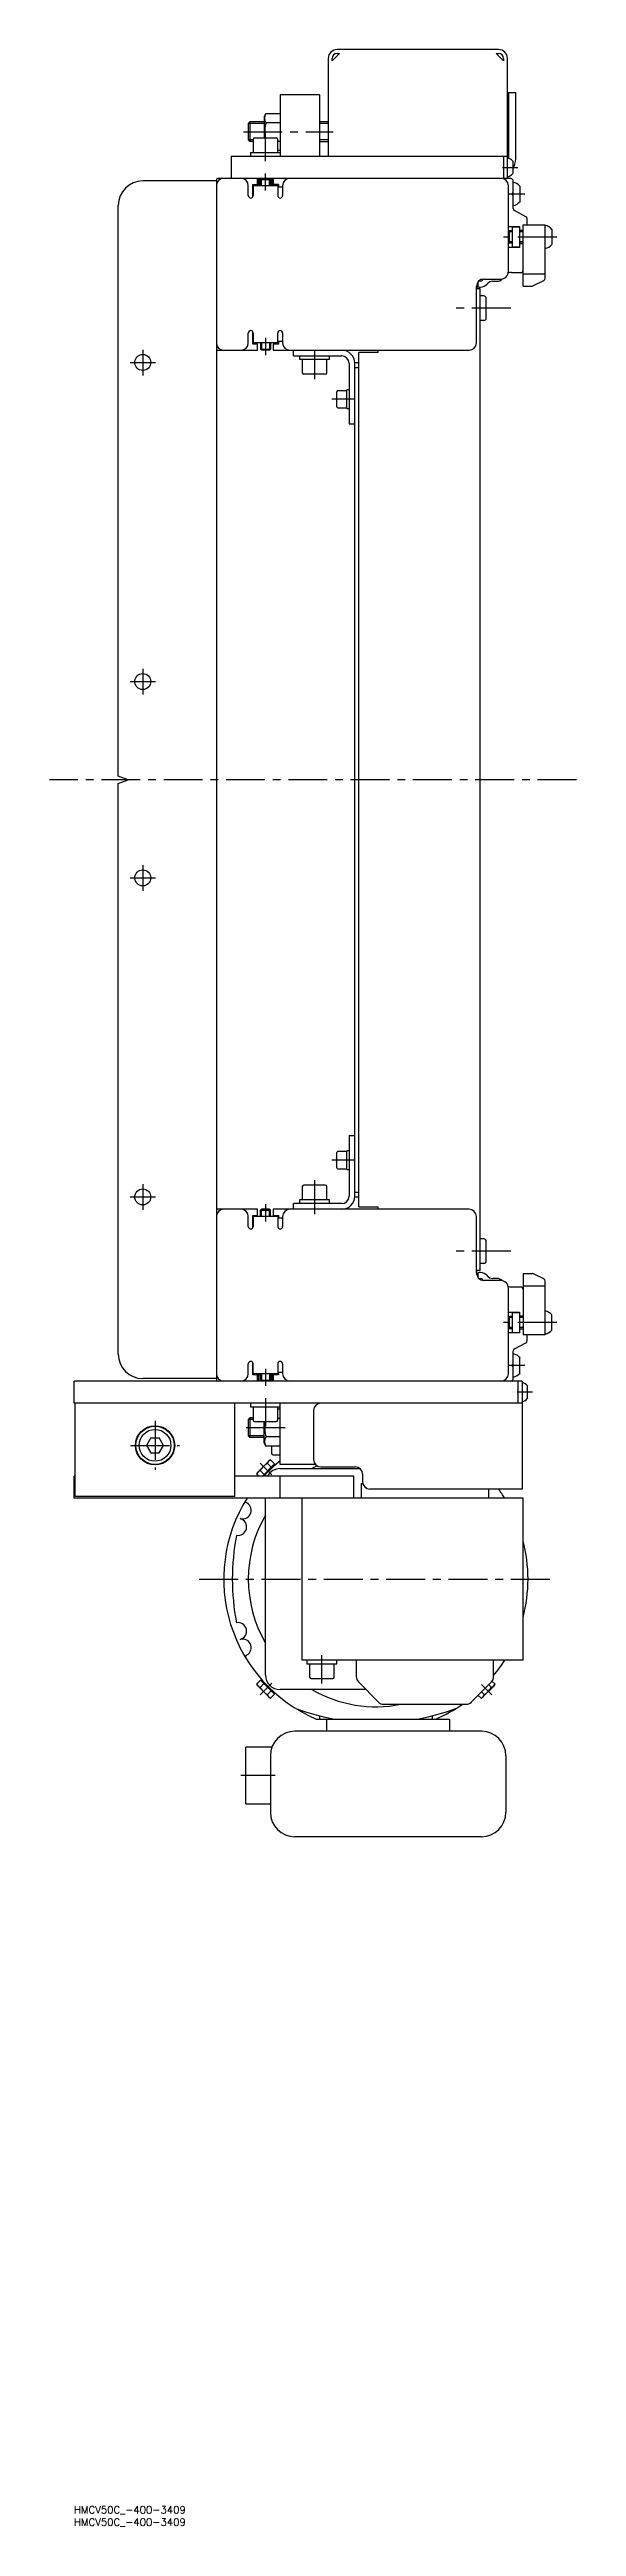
# Model space of a CAD drawing. Extents: x -10 to 4450, y -8 to 1001.
# Drawn here: x -10 to 205, y -8 to 1001 of the extents above; entities that cross this region are included whole.
import ezdxf

# ---------------------------------------------------------------- set-up
doc = ezdxf.new("R2010")
doc.units = 0
doc.header["$LTSCALE"] = 0.5
doc.linetypes.add('CENTER', pattern=[50.8, 31.75, -6.35, 6.35, -6.35])
for name, color, linetype in [('MSM_CENTER', 1, 'CENTER'), ('MSM_CONTINUOUS', 7, 'CONTINUOUS'), ('MSM_NARROW', 5, 'CONTINUOUS'), ('MSM_PART_NUMBER', 7, 'CONTINUOUS')]:
    doc.layers.add(name, color=color, linetype=linetype)
doc.styles.get("Standard").update_dxf_attribs({"font": 'txt.shx', "height": 10, "bigfont": 'bigfont.shx'})

# ---------------------------------------------------------------- blocks, each defined once
blk = doc.blocks.new('*U86')
at = {"layer": 'MSM_PART_NUMBER'}
blk.add_text('HMCV50C_-400-3409', height=3, dxfattribs=at).set_placement((0, -3))
blk = doc.blocks.new('*U87')
at = {"layer": 'MSM_PART_NUMBER'}
blk.add_text('HMCV50C_-400-3409', height=3, dxfattribs=at).set_placement((0, -8))

msp = doc.modelspace()

# ---------------------------------------------------------------- linework, layer by layer
at = {"layer": 'MSM_CENTER'}
for p, q in [((69, 967.4), (105.6, 967.4)), ((78, 955.4), (78, 966.9)), ((78, 943.4), (78, 950.4)), ((174.6, 952.9), (180.8, 952.9)), ((183.7, 942), (177, 942)), ((196.7, 924.5), (175, 924.5)), ((178, 895.5), (155.5, 895.5)), ((28, 878.6), (28, 868.1)), ((78, 883.4), (78, 876.4)), ((98, 878.1), (98, 866.6)), ((22.8, 873.4), (33.2, 873.4)), ((114.1, 858.4), (105.1, 858.4)), ((28, 748.6), (28, 738.1)), ((22.8, 743.4), (33.2, 743.4)), ((204.8, 703.4), (-10, 703.4)), ((28, 668.6), (28, 658.1)), ((22.8, 663.4), (33.2, 663.4)), ((114.1, 548.4), (105.1, 548.4)), ((28, 538.6), (28, 528.1)), ((98, 540.2), (98, 526.4)), ((22.8, 533.4), (33.2, 533.4)), ((78, 530.4), (78, 523.4)), ((178, 511.3), (155.5, 511.3)), ((196.7, 482.2), (175, 482.2)), ((183.7, 464.7), (177, 464.7)), ((78, 463.4), (78, 456.4)), ((78, 451.4), (78, 439.9)), ((186.8, 453.9), (180.6, 453.9)), ((33, 442.2), (33, 422.2)), ((86, 439.4), (69, 439.4)), ((23, 432.2), (43, 432.2)), ((80.6, 420.2), (75.8, 425)), ((51, 377.7), (195, 377.7)), ((101, 335.2), (101, 346.7)), ((75.8, 330.5), (80.6, 335.3)), ((170.2, 330.5), (166.1, 334.7)), ((82, 297.7), (68, 297.7))]:
    msp.add_line(p, q, dxfattribs=at)
at = {"layer": 'MSM_CONTINUOUS'}
for p, q in [((108.2, 999.3), (105.2, 996.3)), ((173, 1000.9), (107.2, 1000.9)), ((107.2, 999.3), (108.2, 999.3)), ((175, 996.3), (172, 999.3)), ((172, 999.3), (173, 999.3)), ((103.6, 997.3), (103.6, 957.4)), ((105.2, 996.3), (105.2, 997.3)), ((175, 997.3), (175, 996.3)), ((176.6, 948.4), (176.6, 997.3)), ((100, 982.4), (84, 982.4)), ((84, 982.4), (84, 957.4)), ((100, 982.4), (100, 957.4)), ((177, 983.4), (177, 956.6)), ((177, 983.4), (180, 983.4)), ((180, 956.4), (180, 983.4)), ((71, 970.7), (71.7, 971.4)), ((71, 970.7), (71, 964.1)), ((77.5, 971.4), (71.7, 971.4)), ((71.7, 971.4), (71.7, 963.4)), ((78.2, 974.9), (77.5, 973.6)), ((77.5, 973.6), (77.5, 964.9)), ((78.2, 974.9), (84, 974.9)), ((78.2, 971.2), (84, 971.2)), ((103.6, 971.4), (100, 971.4)), ((71.7, 963.4), (71, 964.1)), ((73, 963.4), (71.7, 963.4)), ((71.9, 958.9), (71.9, 957.4)), ((71.9, 958.9), (84, 958.9)), ((73, 964.3), (73, 958.9)), ((73.6, 964.9), (82.4, 964.9)), ((83, 958.9), (83, 964.3)), ((83, 963.6), (84, 963.6)), ((83, 959.9), (84, 959.9)), ((100, 963.4), (103.6, 963.4)), ((64, 957.4), (64, 948.4)), ((64, 957.4), (176.6, 957.4)), ((175, 957.4), (175, 948.4)), ((178.8, 955.4), (178.8, 950.4)), ((58, 947.4), (28, 947.4)), ((58, 947.9), (58, 458.9)), ((176.6, 948.4), (58.5, 948.4)), ((71, 941.4), (71, 945.4)), ((72.8, 940.9), (72.8, 945.9)), ((72.8, 945.9), (76, 945.9)), ((72.9, 940.9), (72.8, 940.9)), ((73, 945.9), (73, 941.4)), ((83, 945.4), (73, 945.4)), ((74.8, 945.9), (74.8, 948.4)), ((75, 948.4), (75, 945.9)), ((76.4, 948.4), (76, 948)), ((76, 945.4), (76, 948)), ((76, 948), (80, 948)), ((80, 948), (79.6, 948.4)), ((80, 945.4), (80, 948)), ((83.3, 945.9), (80, 945.9)), ((81, 945.9), (81, 948.4)), ((81.2, 948.4), (81.2, 945.9)), ((83, 945.9), (83, 941.4)), ((83.3, 945.9), (83.3, 944.9)), ((83.3, 944.9), (85, 944.9)), ((85, 945.4), (85, 941.4)), ((178, 948.3), (174.5, 948.3)), ((177, 910.6), (177, 945.4)), ((178.5, 942), (179, 942.9)), ((179, 941.2), (178.5, 942)), ((179, 936.1), (179, 947.3)), ((181.7, 945.2), (181.7, 938.9)), ((18, 704.9), (18, 937.4)), ((177, 928.8), (181.5, 928.8)), ((181.5, 928.5), (178.5, 928.5)), ((178.5, 928.5), (178.5, 920.5)), ((184.1, 932.8), (179.5, 935.3)), ((181.5, 928.8), (181.5, 920.3)), ((183, 904.5), (183, 929.5)), ((183, 929.5), (192, 929.5)), ((184.6, 929.5), (184.6, 932)), ((192, 907.7), (192, 929.5)), ((177.4, 927), (177, 926.6)), ((177, 922.5), (177.4, 922)), ((181.5, 920.3), (177, 920.3)), ((178.5, 927), (177.4, 927)), ((177.4, 922), (177.4, 927)), ((178.5, 922), (177.4, 922)), ((178.5, 920.5), (181.5, 920.5)), ((181.5, 927.3), (183, 927.3)), ((183, 927), (181.5, 927)), ((181.5, 922), (183, 922)), ((183, 921.8), (181.5, 921.8)), ((194.7, 927.7), (194.7, 921.4)), ((178.3, 910), (182, 910)), ((183, 909.5), (192, 909.5)), ((164, 881.4), (164, 904.4)), ((165.5, 903.4), (164, 903.4)), ((164.1, 905.1), (164.1, 903.4)), ((164.6, 905.8), (164.6, 904.6)), ((165.1, 904.1), (165.6, 904.1)), ((165.5, 503.4), (165.5, 903.4)), ((167, 900.5), (165.5, 900.5)), ((167, 907.4), (173.8, 907.4)), ((168, 891.5), (168, 899.5)), ((170.7, 906.5), (172.4, 906.5)), ((174.5, 907.4), (174.5, 907.5)), ((183, 904.5), (186.8, 904.5)), ((187.2, 904.7), (191.4, 906.8)), ((167, 890.5), (165.5, 890.5)), ((58.5, 878.4), (74.8, 878.4)), ((71, 881.4), (71, 885.4)), ((72.8, 885.9), (72.9, 885.9)), ((72.8, 880.9), (72.8, 885.9)), ((74.8, 880.9), (72.8, 880.9)), ((73, 885.4), (73, 881.4)), ((83, 881.4), (73, 881.4)), ((74.8, 878.4), (74.8, 880.9)), ((76, 881.4), (76, 878.8)), ((76.4, 878.4), (76, 878.8)), ((76, 878.8), (80, 878.8)), ((79.6, 878.4), (76.4, 878.4)), ((80, 878.8), (79.6, 878.4)), ((80, 881.4), (80, 878.8)), ((83.3, 880.9), (81.2, 880.9)), ((81.2, 880.9), (81.2, 878.4)), ((81.2, 878.4), (161, 878.4)), ((83, 881.4), (83, 885.4)), ((83.3, 881.9), (83.3, 880.9)), ((85, 881.9), (83.3, 881.9)), ((85, 885.4), (85, 881.4)), ((89.4, 876.1), (89.4, 878.4)), ((124, 877.4), (124, 878.4)), ((89.4, 876.1), (109.1, 876.1)), ((91.9, 876.1), (91.9, 874.6)), ((104.1, 874.6), (91.9, 874.6)), ((93, 874.6), (93, 869.2)), ((102.4, 868.6), (93.6, 868.6)), ((103, 869.2), (103, 874.6)), ((104.1, 874.6), (104.1, 876.1)), ((112.1, 873.1), (112.1, 848.4)), ((114.4, 533.4), (114.4, 873.4)), ((114.4, 873.4), (116, 873.4)), ((114.4, 871.4), (116, 871.4)), ((124, 877.4), (116, 877.4)), ((116, 529.4), (116, 877.4)), ((107.1, 855.3), (107.1, 861.5)), ((111.1, 861.9), (107.5, 861.9)), ((112.1, 862.2), (111.1, 862.2)), ((111.1, 854.6), (111.1, 862.2)), ((107.5, 854.9), (111.1, 854.9)), ((111.1, 854.6), (112.1, 854.6)), ((112.1, 848.4), (114.4, 848.4)), ((22, 703.4), (18, 704.9)), ((18, 701.9), (22, 703.4)), ((18, 469.4), (18, 701.9)), ((112.1, 558.4), (112.1, 533.7)), ((112.1, 558.4), (114.4, 558.4)), ((107.1, 545.3), (107.1, 551.5)), ((111.1, 551.9), (107.5, 551.9)), ((112.1, 552.2), (111.1, 552.2)), ((111.1, 544.6), (111.1, 552.2)), ((93, 537.6), (93, 532.2)), ((102.4, 538.2), (93.6, 538.2)), ((103, 532.2), (103, 537.6)), ((107.5, 544.9), (111.1, 544.9)), ((111.1, 544.6), (112.1, 544.6)), ((114.4, 535.4), (116, 535.4)), ((74.8, 528.4), (58.5, 528.4)), ((71, 521.4), (71, 525.4)), ((72.8, 520.9), (72.8, 525.9)), ((72.8, 525.9), (74.8, 525.9)), ((73, 525.4), (73, 521.4)), ((83, 525.4), (73, 525.4)), ((74.8, 525.9), (74.8, 528.4)), ((76.4, 528.4), (76, 528)), ((76, 525.4), (76, 528)), ((76, 528), (80, 528)), ((79.6, 528.4), (76.4, 528.4)), ((80, 528), (79.6, 528.4)), ((80, 525.4), (80, 528)), ((81.2, 528.4), (81.2, 525.9)), ((161, 528.4), (81.2, 528.4)), ((81.2, 525.9), (83.3, 525.9)), ((83, 525.4), (83, 521.4)), ((83.3, 525.9), (83.3, 524.9)), ((83.3, 524.9), (85, 524.9)), ((85, 525.4), (85, 521.4)), ((109.1, 530.7), (89.4, 530.7)), ((89.4, 528.4), (89.4, 530.7)), ((91.9, 532.2), (91.9, 530.7)), ((104.1, 532.2), (91.9, 532.2)), ((104.1, 530.7), (104.1, 532.2)), ((114.4, 533.4), (116, 533.4)), ((116, 529.4), (124, 529.4)), ((124, 528.4), (124, 529.4)), ((164, 502.4), (164, 525.4)), ((72.9, 520.9), (72.8, 520.9)), ((167, 516.3), (165.5, 516.3)), ((168, 507.3), (168, 515.3)), ((167, 506.3), (165.5, 506.3)), ((165.5, 503.4), (164, 503.4)), ((164.1, 501.7), (164.1, 503.4)), ((164.6, 502.1), (164.6, 501)), ((165.6, 502.6), (165.1, 502.6)), ((173.8, 499.4), (167, 499.4)), ((172.4, 500.2), (170.7, 500.2)), ((174.5, 499.3), (174.5, 499.4)), ((177, 461.4), (177, 496.2)), ((182, 496.7), (178.3, 496.7)), ((183, 502.2), (186.8, 502.2)), ((183, 502.2), (183, 477.2)), ((183, 497.2), (192, 497.2)), ((191.4, 500), (187.2, 502.1)), ((192, 477.2), (192, 499.1)), ((177, 486.5), (181.5, 486.5)), ((177.4, 484.7), (177, 484.3)), ((178.5, 484.7), (177.4, 484.7)), ((177.4, 479.7), (177.4, 484.7)), ((181.5, 486.2), (178.5, 486.2)), ((178.5, 486.2), (178.5, 478.2)), ((181.5, 486.5), (181.5, 478)), ((181.5, 485), (183, 485)), ((183, 484.7), (181.5, 484.7)), ((194.7, 479.1), (194.7, 485.4)), ((177, 480.2), (177.4, 479.7)), ((181.5, 478), (177, 478)), ((178.5, 479.7), (177.4, 479.7)), ((178.5, 478.2), (181.5, 478.2)), ((181.5, 479.7), (183, 479.7)), ((183, 479.5), (181.5, 479.5)), ((192, 477.2), (183, 477.2)), ((184.6, 474.8), (184.6, 477.2)), ((71, 461.4), (71, 465.4)), ((72.8, 465.9), (72.9, 465.9)), ((72.8, 460.9), (72.8, 465.9)), ((73, 460.9), (73, 465.4)), ((83, 465.4), (83, 460.9)), ((85, 465.4), (85, 461.4)), ((178.5, 464.7), (179, 465.6)), ((179, 463.9), (178.5, 464.7)), ((179, 459.4), (179, 470.7)), ((179.5, 471.5), (184.1, 474)), ((181.7, 461.6), (181.7, 467.9)), ((0, 449.4), (0, 458.4)), ((182.6, 458.4), (0, 458.4)), ((58, 459.4), (28, 459.4)), ((76, 460.9), (72.8, 460.9)), ((83, 461.4), (73, 461.4)), ((74.8, 458.4), (74.8, 460.9)), ((75, 460.9), (75, 458.4)), ((76, 461.4), (76, 458.8)), ((76.4, 458.4), (76, 458.8)), ((76, 458.8), (80, 458.8)), ((80, 458.8), (79.6, 458.4)), ((80, 461.4), (80, 458.8)), ((83.3, 460.9), (80, 460.9)), ((81, 458.4), (81, 460.9)), ((81.2, 460.9), (81.2, 458.4)), ((85, 461.9), (83.3, 461.9)), ((83.3, 461.9), (83.3, 460.9)), ((174.5, 458.5), (178, 458.5)), ((181, 449.4), (181, 458.4)), ((182.6, 458.4), (182.6, 414.4)), ((184.8, 451.4), (184.8, 456.4)), ((182.6, 449.4), (0, 449.4)), ((0.5, 411.4), (0.5, 449.4)), ((65.5, 411.4), (65.5, 449.4)), ((71.9, 449.4), (71.9, 447.9)), ((71.9, 447.9), (84, 447.9)), ((73, 447.9), (73, 442.5)), ((83, 442.5), (83, 447.9)), ((84, 446.9), (83, 446.9)), ((84, 424.4), (84, 449.4)), ((97.6, 446.4), (97.6, 426.4)), ((100, 449.3), (100, 449.4)), ((31.3, 435.2), (29.5, 432.2)), ((31.3, 435.2), (34.7, 435.2)), ((36.5, 432.2), (34.7, 435.2)), ((71, 442.7), (71.7, 443.4)), ((71, 442.7), (71, 436.1)), ((71.7, 435.4), (71, 436.1)), ((71.7, 443.4), (71.7, 435.4)), ((73, 443.4), (71.7, 443.4)), ((77.5, 435.4), (71.7, 435.4)), ((73.6, 441.9), (82.4, 441.9)), ((77.5, 433.1), (77.5, 441.9)), ((84, 435.6), (78.2, 435.6)), ((84, 443.2), (83, 443.2)), ((29.5, 432.2), (31.3, 429.2)), ((31.3, 429.2), (34.7, 429.2)), ((34.7, 429.2), (36.5, 432.2)), ((79.7, 426), (74.7, 421.1)), ((76.8, 419.7), (81.7, 424.7)), ((78.7, 424.9), (77.2, 423.6)), ((77.5, 433.1), (78.2, 431.9)), ((84, 431.9), (78.2, 431.9)), ((79.3, 425.7), (78.7, 424.9)), ((80.3, 423.3), (78.7, 424.9)), ((80.1, 426.3), (79.3, 425.7)), ((80.1, 426.3), (79.7, 426)), ((81.7, 424.7), (80.1, 426.3)), ((80.5, 431.9), (80.5, 428.9)), ((81.3, 423.7), (81, 424)), ((81.1, 428.3), (84.1, 428.3)), ((98.4, 424.4), (84, 424.4)), ((0.5, 419.7), (0, 419.7)), ((0, 410.7), (0, 419.7)), ((114, 419.7), (65.5, 419.7)), ((75, 421.4), (74.4, 420.6)), ((74.7, 421.1), (74.4, 420.6)), ((75.3, 419.7), (74.4, 420.6)), ((75.9, 422), (75, 421.4)), ((75.9, 422), (77.2, 423.6)), ((77.4, 420.4), (75.9, 422)), ((76.8, 419.8), (76.8, 419.7)), ((84, 422.7), (116.5, 422.7)), ((84, 410.7), (84, 419.7)), ((100.6, 423.4), (114.6, 423.4)), ((114, 410.7), (114, 419.7)), ((117, 416.7), (117, 410.7)), ((117, 416.7), (117.7, 416.7)), ((117.6, 420.4), (117.6, 417.4)), ((182.6, 414.4), (120.6, 414.4)), ((169, 410.7), (169, 414.4)), ((183, 410.7), (0, 410.7)), ((65.5, 411.4), (0.5, 411.4)), ((78, 338.7), (78, 410.7)), ((93, 344.7), (93, 410.7)), ((183, 344.7), (183, 410.7)), ((183, 344.7), (93, 344.7)), ((94.9, 344.7), (94.9, 343.2)), ((94.9, 343.2), (107.1, 343.2)), ((96, 343.2), (96, 337.8)), ((106, 337.8), (106, 343.2)), ((107.1, 343.2), (107.1, 344.7)), ((115, 344.7), (115, 338)), ((171, 338), (171, 344.7)), ((76, 336.5), (74.4, 334.9)), ((74.4, 334.9), (74.7, 334.4)), ((74.4, 334.9), (75, 334.1)), ((79.7, 329.5), (74.7, 334.4)), ((75, 334.1), (75.9, 333.5)), ((77.4, 335.1), (75.9, 333.5)), ((77.2, 331.9), (75.9, 333.5)), ((81.7, 330.8), (76, 336.5)), ((77.1, 336.1), (76.8, 335.7)), ((96.6, 337.2), (105.4, 337.2)), ((115.9, 335.9), (124.1, 327.6)), ((161.9, 327.6), (170.1, 335.9)), ((166.3, 329.5), (171.3, 334.4)), ((168.8, 331.9), (170.1, 333.5)), ((168.9, 334.7), (170.1, 333.5)), ((170.1, 333.5), (171, 334.1)), ((170.3, 336.1), (171.6, 334.9)), ((171, 334.1), (171.6, 334.9)), ((171.3, 334.4), (171.6, 334.9)), ((77.2, 331.9), (78.7, 330.6)), ((80.3, 332.2), (78.7, 330.6)), ((78.7, 330.6), (79.3, 329.8)), ((79.3, 329.8), (80.1, 329.2)), ((79.7, 329.5), (80.1, 329.2)), ((81.7, 330.8), (80.1, 329.2)), ((81, 331.5), (81.3, 331.8)), ((119, 332.7), (84, 332.7)), ((126.2, 326.7), (159.8, 326.7)), ((164.6, 330.4), (165.9, 329.2)), ((165.9, 329.2), (166.7, 329.8)), ((165.9, 329.2), (166.3, 329.5)), ((166.1, 331.8), (167.3, 330.6)), ((166.7, 329.8), (167.3, 330.6)), ((168.8, 331.9), (167.3, 330.6)), ((166, 315.7), (90, 315.7)), ((98.6, 320.7), (153, 320.7)), ((100, 322.1), (100, 320.7)), ((103, 315.7), (103, 320.7)), ((146, 322.1), (146, 320.7)), ((153, 320.7), (153, 315.7)), ((80.6, 309.2), (70, 309.2)), ((70, 286.2), (70, 309.2)), ((80, 305.7), (80, 282.7)), ((176, 305.7), (176, 282.7)), ((70, 286.2), (80, 286.2)), ((166, 272.7), (90, 272.7))]:
    msp.add_line(p, q, dxfattribs=at)
for centre, radius in [((28, 873.4), 3.25), ((28, 743.4), 3.25), ((28, 663.4), 3.25), ((28, 533.4), 3.25), ((33, 432.2), 8), ((33, 432.2), 7.8), ((33, 432.2), 6.5)]:
    msp.add_circle(centre, radius, dxfattribs=at)
for centre, radius, start, end in [((107.2, 997.3), 3.6, 90, 180), ((107.2, 997.3), 2, 90, 180), ((173, 997.3), 3.6, 0, 90), ((173, 997.3), 2, 0, 90), ((81.1, 973), 3.45, 147.0581, 212.9419), ((91.2, 967.4), 13.5, 163.7284, 190.551), ((73.6, 964.3), 0.6, 90, 180), ((82.4, 964.3), 0.6, 0, 90), ((175.9, 953), 3.8, 40.3591, 79.4524), ((175.9, 952.8), 3.8, 280.5476, 319.6409), ((172, 956.4), 8, 328.2117, 0), ((28, 937.4), 10, 90, 180), ((58.5, 947.9), 0.5, 90, 180), ((61, 945.4), 3, 90, 180), ((68, 945.4), 3, 0, 90), ((72, 941.4), 1, 180, 0), ((84, 941.4), 1, 180, 0), ((88, 945.4), 3, 90, 180), ((174, 945.4), 3, 0, 90), ((178, 947.3), 1, 0, 90), ((178.1, 942.1), 4.75, 39.7731, 79.0684), ((178.1, 942), 4.75, 280.9316, 320.2269), ((180, 936.1), 1, 180, 241.8214), ((183.6, 932), 1, 0, 61.8214), ((191.1, 924.6), 4.75, 39.7731, 79.0684), ((191.1, 924.5), 4.75, 280.9316, 320.2269), ((173.8, 910.6), 3.2, 270, 0), ((178.3, 907.1), 3, 90, 119.6655), ((182, 911), 1, 270, 0), ((167, 904.4), 3, 90, 180), ((165.6, 907.8), 2, 238.6055, 245.3363), ((164.9, 905.8), 0.3, 116.6542, 180), ((165.1, 904.6), 0.5, 180, 270), ((165.6, 907.8), 1.25, 245.7378, 338.4365), ((165.6, 907.8), 3.7, 270, 320.0745), ((167, 899.5), 1, 0, 90), ((170.7, 903.5), 3, 90, 140.0745), ((172.4, 909.5), 3, 270, 315), ((186.8, 905.6), 1, 270, 296.5651), ((191, 907.7), 1, 296.5651, 0), ((167, 891.5), 1, 270, 0), ((61, 881.4), 3, 180, 270), ((58.5, 878.9), 0.5, 180, 270), ((68, 881.4), 3, 270, 0), ((72, 885.4), 1, 0, 180), ((84, 885.4), 1, 0, 180), ((88, 881.4), 3, 180, 270), ((109.1, 873.1), 5.3, 0, 90), ((161, 881.4), 3, 270, 0), ((93.6, 869.2), 0.6, 180, 270), ((102.4, 869.2), 0.6, 270, 0), ((109.1, 873.1), 3, 0, 90), ((107.5, 861.5), 0.4, 90, 180), ((107.5, 855.3), 0.4, 180, 270), ((107.5, 551.5), 0.4, 90, 180), ((107.5, 545.3), 0.4, 180, 270), ((93.6, 537.6), 0.6, 90, 180), ((102.4, 537.6), 0.6, 0, 90), ((58.5, 527.9), 0.5, 90, 180), ((61, 525.4), 3, 90, 180), ((68, 525.4), 3, 0, 90), ((88, 525.4), 3, 90, 180), ((109.1, 533.7), 5.3, 270, 0), ((109.1, 533.7), 3, 270, 0), ((161, 525.4), 3, 0, 90), ((72, 521.4), 1, 180, 0), ((84, 521.4), 1, 180, 0), ((167, 515.3), 1, 0, 90), ((167, 507.3), 1, 270, 0), ((167, 502.4), 3, 180, 270), ((165.1, 502.1), 0.5, 90, 180), ((164.9, 501), 0.3, 180, 243.3458), ((165.6, 498.9), 2, 114.6637, 121.3945), ((165.6, 498.9), 1.25, 21.5635, 114.2622), ((165.6, 498.9), 3.7, 39.9255, 90), ((170.7, 503.2), 3, 219.9255, 270), ((172.4, 497.2), 3, 45, 90), ((173.8, 496.2), 3.2, 0, 90), ((178.3, 499.7), 3, 240.3345, 270), ((182, 495.7), 1, 0, 90), ((186.8, 501.2), 1, 63.4349, 90), ((191, 499.1), 1, 0, 63.4349), ((191.1, 482.3), 4.75, 39.7731, 79.0684), ((183.6, 474.8), 1, 298.1786, 0), ((191.1, 482.2), 4.75, 280.9316, 320.2269), ((28, 469.4), 10, 180, 270), ((72, 465.4), 1, 0, 180), ((84, 465.4), 1, 0, 180), ((180, 470.7), 1, 118.1786, 180), ((178.1, 464.8), 4.75, 39.7731, 79.0684), ((61, 461.4), 3, 180, 270), ((58.5, 458.9), 0.5, 180, 270), ((68, 461.4), 3, 270, 0), ((88, 461.4), 3, 180, 270), ((174, 461.4), 3, 270, 0), ((178, 459.4), 1, 270, 0), ((178.1, 464.7), 4.75, 280.9316, 320.2269), ((181.9, 454), 3.8, 39.7731, 79.0684), ((100.6, 446.4), 3, 90, 180), ((181.9, 453.8), 3.8, 280.9316, 320.2269), ((73.6, 442.5), 0.6, 180, 270), ((91.2, 439.4), 13.5, 169.449, 196.2716), ((81.1, 433.8), 3.45, 147.0581, 212.9419), ((82.4, 442.5), 0.6, 270, 0), ((123, 377.7), 62, 128.9788, 137.3577), ((81.1, 428.9), 0.6, 180, 270), ((123, 377.7), 52, 117.5057, 120.0733), ((100.6, 426.4), 3, 180, 270), ((84, 416.7), 6, 90, 150), ((114.6, 420.4), 3, 0, 90), ((120.6, 417.4), 3, 180, 270), ((123, 377.7), 62, 32.1582, 36.2372), ((123, 377.7), 62, 147.8418, 246.8319), ((68.7, 405.7), 3.5, 255, 70.9837), ((159.5, 377.7), 95, 159.9152, 160.7797), ((123, 377.7), 52, 149.9267, 210.0733), ((159.5, 377.7), 95, 169.2205, 190.7795), ((66.8, 399), 3.5, 259.0167, 75), ((123, 377.7), 62, 345.4074, 14.5926), ((66.8, 356.5), 3.5, 285, 100.9833), ((68.7, 349.8), 3.5, 289.0163, 105), ((159.5, 377.7), 95, 199.2203, 200.0848), ((123, 377.7), 62, 320.732, 327.8418), ((84, 338.7), 6, 180, 270), ((96.6, 337.8), 0.6, 180, 270), ((105.4, 337.8), 0.6, 270, 0), ((118, 338), 3, 180, 225), ((168, 338), 3, 315, 0), ((123, 414.2), 95, 249.9152, 259.8048), ((123, 377.7), 52, 239.9267, 281.2547), ((126.2, 329.7), 3, 225, 270), ((123, 414.2), 95, 280.1952, 290.0848), ((123, 377.7), 62, 293.1681, 304.656), ((159.8, 329.7), 3, 270, 315), ((90, 305.7), 10, 90, 180), ((166, 305.7), 10, 0, 90), ((90, 282.7), 10, 180, 270), ((166, 282.7), 10, 270, 0)]:
    msp.add_arc(centre, radius, start, end, dxfattribs=at)
at = {"layer": 'MSM_NARROW'}
for p, q in [((77.5, 970.7), (71, 970.7)), ((103.6, 970.7), (100, 970.7)), ((73, 964.1), (71, 964.1)), ((103.6, 964.1), (100, 964.1)), ((75.5, 945.9), (75.5, 948.4)), ((76.4, 945.4), (76.4, 948.4)), ((79.6, 945.4), (79.6, 948.4)), ((80.5, 945.9), (80.5, 948.4)), ((178.5, 926.6), (177, 926.6)), ((178.5, 922.5), (177, 922.5)), ((183, 926.6), (181.5, 926.6)), ((183, 922.5), (181.5, 922.5)), ((76.4, 881.4), (76.4, 878.4)), ((79.6, 881.4), (79.6, 878.4)), ((76.4, 525.4), (76.4, 528.4)), ((79.6, 525.4), (79.6, 528.4)), ((178.5, 484.3), (177, 484.3)), ((178.5, 480.2), (177, 480.2)), ((183, 484.3), (181.5, 484.3)), ((183, 480.2), (181.5, 480.2)), ((75.5, 458.4), (75.5, 460.9)), ((76.4, 461.4), (76.4, 458.4)), ((79.6, 461.4), (79.6, 458.4)), ((80.5, 458.4), (80.5, 460.9)), ((73, 442.7), (71, 442.7)), ((77.5, 436.1), (71, 436.1))]:
    msp.add_line(p, q, dxfattribs=at)

# ---------------------------------------------------------------- block references
at = {"layer": 'MSM_CONTINUOUS'}
for name in ['*U86', '*U87']:
    msp.add_blockref(name, (0, 0), dxfattribs=at)

doc.saveas('drawing.dxf')
